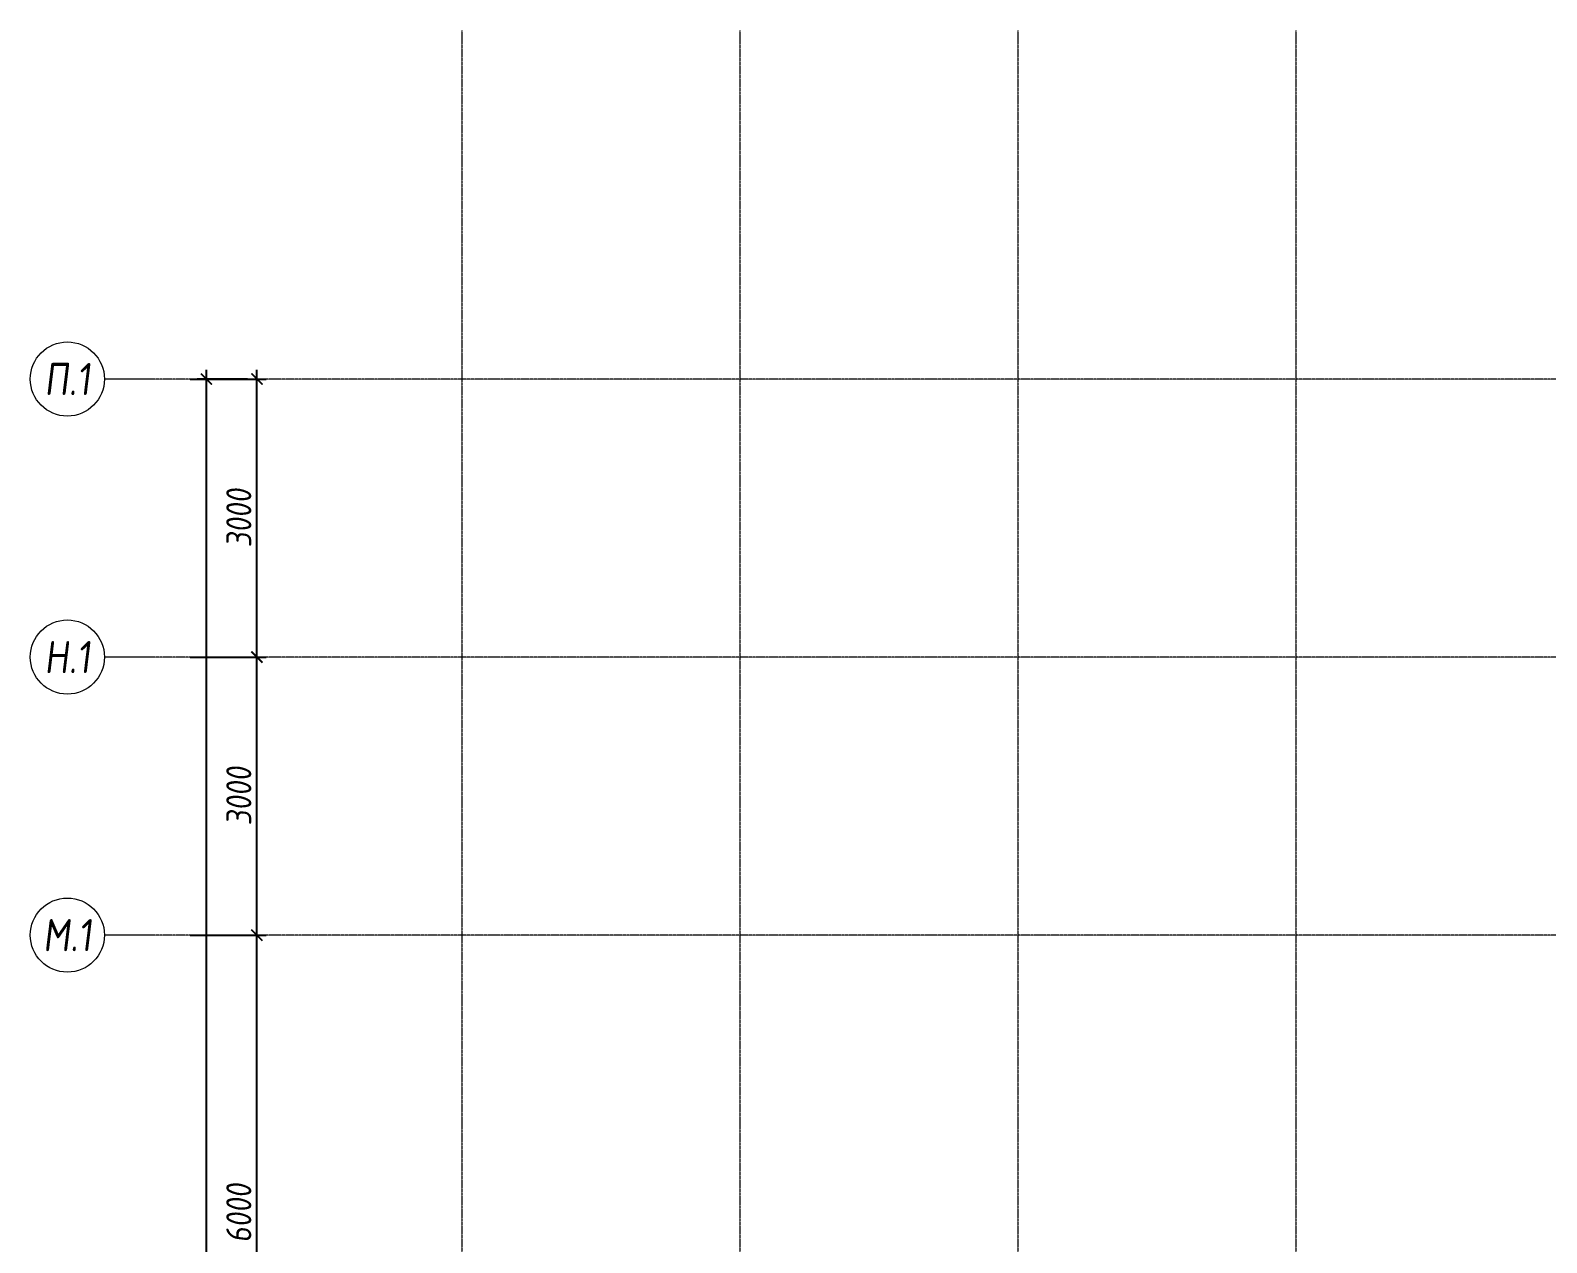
# Model space of a CAD drawing. Header units: millimetres. Extents: x -233751 to 529254, y -907864 to 285890.
# Drawn here: x 456467 to 472832, y -78718 to -65637 of the extents above; entities that cross this region are included whole.
import ezdxf
from ezdxf.enums import TextEntityAlignment as Align

# ---------------------------------------------------------------- set-up
doc = ezdxf.new("R2010")
doc.units = ezdxf.units.MM
doc.linetypes.add('осевая', pattern=[2, 1.25, -0.25, 0.25, -0.25])
doc.layers.get('0').update_dxf_attribs({"lineweight": 30})
doc.layers.get('Defpoints').update_dxf_attribs({"lineweight": 0})
doc.layers.add('КР_Оси', color=7, linetype='Continuous', lineweight=5)
doc.styles.add('ISOCPEUR', font='isocpeur.ttf', dxfattribs={"width": 0.85, "oblique": 7})
doc.dimstyles.new('R_100', dxfattribs={"dimtxt": 270, "dimasz": 120, "dimexe": 100, "dimexo": 100, "dimgap": 60, "dimtad": 1, "dimdec": 0, "dimrnd": 5, "dimzin": 0, "dimdsep": 46, "dimtxsty": 'ISOCPEUR', "dimblk": 'ARCHTICK', "dimcen": 0, "dimdle": 100, "dimclrd": 256, "dimclre": 256, "dimclrt": 256, "dimadec": 0, "dimazin": 0, "dimtfac": 2, "dimtdec": 0, "dimtmove": 0, "dimatfit": 3, "dimfxl": 1, "dimtvp": 3, "dimtfill": 1, "dimtolj": 1, "dimtzin": 0, "dimarcsym": 0})

# ---------------------------------------------------------------- blocks, each defined once
blk = doc.blocks.new('*U1981')
at = {"color": 0, "linetype": 'Continuous', "lineweight": -2}
blk.add_line((-71487, 0), (-71987, 0), dxfattribs=at)
at = {"color": 0, "linetype": 'ByBlock', "lineweight": -2, "ltscale": 10}
blk.add_line((0, 0), (-71487, 0), dxfattribs=at)
at = {"color": 0, "linetype": 'Continuous', "lineweight": -2}
blk.add_circle((-72387, 0), 400, dxfattribs=at)
at = {"color": 0, "linetype": 'Continuous', "lineweight": -2, "style": 'ISOCPEUR', "oblique": 7, "width": 0.856383}
blk.add_text('М.1', height=347.4, dxfattribs=at).set_placement((-72387, 0), align=Align.MIDDLE_CENTER)
blk = doc.blocks.new('*U1982')
at = {"color": 0, "linetype": 'Continuous', "lineweight": -2}
blk.add_line((-71487, 0), (-71987, 0), dxfattribs=at)
at = {"color": 0, "linetype": 'ByBlock', "lineweight": -2, "ltscale": 10}
blk.add_line((0, 0), (-71487, 0), dxfattribs=at)
at = {"color": 0, "linetype": 'Continuous', "lineweight": -2}
blk.add_circle((-72387, 0), 400, dxfattribs=at)
at = {"color": 0, "linetype": 'Continuous', "lineweight": -2, "style": 'ISOCPEUR', "oblique": 7, "width": 0.856383}
blk.add_text('Н.1', height=347.4, dxfattribs=at).set_placement((-72387, 0), align=Align.MIDDLE_CENTER)
blk = doc.blocks.new('*U1983')
at = {"color": 0, "linetype": 'Continuous', "lineweight": -2}
blk.add_line((-71487, 0), (-71987, 0), dxfattribs=at)
at = {"color": 0, "linetype": 'ByBlock', "lineweight": -2, "ltscale": 10}
blk.add_line((0, 0), (-71487, 0), dxfattribs=at)
at = {"color": 0, "linetype": 'Continuous', "lineweight": -2}
blk.add_circle((-72387, 0), 400, dxfattribs=at)
at = {"color": 0, "linetype": 'Continuous', "lineweight": -2, "style": 'ISOCPEUR', "oblique": 7, "width": 0.856383}
blk.add_text('П.1', height=347.4, dxfattribs=at).set_placement((-72387, 0), align=Align.MIDDLE_CENTER)
blk = doc.blocks.new('*U1984')
at = {"color": 0, "linetype": 'ByBlock', "lineweight": -2, "ltscale": 10}
blk.add_line((0, 0), (0, -53278), dxfattribs=at)
blk = doc.blocks.new('*U1985')
at = {"color": 0, "linetype": 'ByBlock', "lineweight": -2, "ltscale": 10}
blk.add_line((0, 0), (0, -53278), dxfattribs=at)
blk = doc.blocks.new('*U1986')
at = {"color": 0, "linetype": 'ByBlock', "lineweight": -2, "ltscale": 10}
blk.add_line((0, 0), (0, -53278), dxfattribs=at)
blk = doc.blocks.new('*U1987')
at = {"color": 0, "linetype": 'ByBlock', "lineweight": -2, "ltscale": 10}
blk.add_line((0, 0), (0, -53278), dxfattribs=at)
blk = doc.blocks.new('_ArchTick')
at = {"color": 0, "linetype": 'ByBlock', "const_width": 0.15}
blk.add_lwpolyline([(-0.5, -0.5), (0.5, 0.5)], dxfattribs=at)
blk = doc.blocks.new('*D340')
at = {"layer": 'Defpoints', "color": 0, "transparency": 16777216}
for p in [(458092, -75399), (458912, -75399), (458092, -81399)]:
    blk.add_point(p, dxfattribs=at)
at = {"layer": 'КР_Оси', "lineweight": -2, "transparency": 16777216}
for p, q in [((458192, -75399), (459012, -75399)), ((458912, -81499), (458912, -75299)), ((458192, -81399), (459012, -81399))]:
    blk.add_line(p, q, dxfattribs=at)
at = {"layer": 'КР_Оси', "lineweight": -2, "transparency": 16777216, "xscale": 120, "yscale": 120, "zscale": 120}
for p, rotation in [((458912, -75399), 90), ((458912, -81399), 270)]:
    blk.add_blockref('_ArchTick', p, dxfattribs=dict(at, rotation=rotation))
at = {"layer": 'КР_Оси', "transparency": 16777216, "insert": (458717, -78399), "char_height": 270, "attachment_point": 5, "rotation": 90, "style": 'ISOCPEUR', "bg_fill": 3, "box_fill_scale": 1.1, "bg_fill_color": 256, "bg_fill_true_color": 13158600, "bg_fill_transparency": 0}
blk.add_mtext('\\A1;6000', dxfattribs=at)
blk = doc.blocks.new('*D341')
at = {"layer": 'Defpoints', "color": 0, "transparency": 16777216}
for p in [(458092, -72399), (458912, -72399), (458092, -75399)]:
    blk.add_point(p, dxfattribs=at)
at = {"layer": 'КР_Оси', "lineweight": -2, "transparency": 16777216}
for p, q in [((458912, -75499), (458912, -72299)), ((458192, -72399), (459012, -72399)), ((458192, -75399), (459012, -75399))]:
    blk.add_line(p, q, dxfattribs=at)
at = {"layer": 'КР_Оси', "lineweight": -2, "transparency": 16777216, "xscale": 120, "yscale": 120, "zscale": 120}
for p, rotation in [((458912, -72399), 90), ((458912, -75399), 270)]:
    blk.add_blockref('_ArchTick', p, dxfattribs=dict(at, rotation=rotation))
at = {"layer": 'КР_Оси', "transparency": 16777216, "insert": (458717, -73899), "char_height": 270, "attachment_point": 5, "rotation": 90, "style": 'ISOCPEUR', "bg_fill": 3, "box_fill_scale": 1.1, "bg_fill_color": 256, "bg_fill_true_color": 13158600, "bg_fill_transparency": 0}
blk.add_mtext('\\A1;3000', dxfattribs=at)
blk = doc.blocks.new('*D342')
at = {"layer": 'Defpoints', "color": 0, "transparency": 16777216}
for p in [(458092, -69399), (458912, -69399), (458092, -72399)]:
    blk.add_point(p, dxfattribs=at)
at = {"layer": 'КР_Оси', "lineweight": -2, "transparency": 16777216}
for p, q in [((458912, -72499), (458912, -69299)), ((458192, -69399), (459012, -69399)), ((458192, -72399), (459012, -72399))]:
    blk.add_line(p, q, dxfattribs=at)
at = {"layer": 'КР_Оси', "lineweight": -2, "transparency": 16777216, "xscale": 120, "yscale": 120, "zscale": 120}
for p, rotation in [((458912, -69399), 90), ((458912, -72399), 270)]:
    blk.add_blockref('_ArchTick', p, dxfattribs=dict(at, rotation=rotation))
at = {"layer": 'КР_Оси', "transparency": 16777216, "insert": (458717, -70899), "char_height": 270, "attachment_point": 5, "rotation": 90, "style": 'ISOCPEUR', "bg_fill": 3, "box_fill_scale": 1.1, "bg_fill_color": 256, "bg_fill_true_color": 13158600, "bg_fill_transparency": 0}
blk.add_mtext('\\A1;3000', dxfattribs=at)
blk = doc.blocks.new('*D343')
at = {"layer": 'Defpoints', "color": 0, "transparency": 16777216}
for p in [(458368, -69399), (458912, -69399), (458162, -117314)]:
    blk.add_point(p, dxfattribs=at)
at = {"layer": 'КР_Оси', "lineweight": -2, "transparency": 16777216}
for p, q in [((458368, -117414), (458368, -69299)), ((458812, -69399), (458268, -69399)), ((458262, -117314), (458468, -117314))]:
    blk.add_line(p, q, dxfattribs=at)
at = {"layer": 'КР_Оси', "lineweight": -2, "transparency": 16777216, "xscale": 120, "yscale": 120, "zscale": 120}
for p, rotation in [((458368, -69399), 90), ((458368, -117314), 270)]:
    blk.add_blockref('_ArchTick', p, dxfattribs=dict(at, rotation=rotation))
at = {"layer": 'КР_Оси', "transparency": 16777216, "insert": (458173, -93357), "char_height": 270, "attachment_point": 5, "rotation": 90, "style": 'ISOCPEUR', "bg_fill": 3, "box_fill_scale": 1.1, "bg_fill_color": 256, "bg_fill_true_color": 13158600, "bg_fill_transparency": 0}
blk.add_mtext('\\A1;47915', dxfattribs=at)

msp = doc.modelspace()

# ---------------------------------------------------------------- block references
at = {"layer": 'КР_Оси', "linetype": 'осевая'}
for name, p in [('*U1984', (461125.4, -65636.9)), ('*U1985', (464125.4, -65636.9)), ('*U1986', (467125.4, -65636.9)), ('*U1987', (470125.4, -65636.9)), ('*U1983', (529253.8, -69399.3)), ('*U1982', (529253.8, -72399.3)), ('*U1981', (529253.8, -75399.3))]:
    msp.add_blockref(name, p, dxfattribs=at)

# ---------------------------------------------------------------- next in the draw order: dimensions: what is measured, and where the dimension line sits
at = {"layer": 'КР_Оси'}
dim = msp.add_linear_dim(base=(458911.5, -75399.3), p1=(458092.1, -81399.3), p2=(458092.1, -75399.3), angle=90, dimstyle='R_100', override={"dimpost": '\\X'}, dxfattribs=at)
dim.commit()
dim.dimension.update_dxf_attribs({"geometry": '*D340', "text_midpoint": (458716.5, -78399.3)})

# ---------------------------------------------------------------- next in the draw order: dimensions: what is measured, and where the dimension line sits
dim = msp.add_linear_dim(base=(458911.5, -72399.3), p1=(458092.1, -75399.3), p2=(458092.1, -72399.3), angle=90, dimstyle='R_100', override={"dimpost": '\\X'}, dxfattribs=at)
dim.commit()
dim.dimension.update_dxf_attribs({"geometry": '*D341', "text_midpoint": (458716.5, -73899.3)})

# ---------------------------------------------------------------- next in the draw order: dimensions: what is measured, and where the dimension line sits
dim = msp.add_linear_dim(base=(458911.5, -69399.3), p1=(458092.1, -72399.3), p2=(458092.1, -69399.3), angle=90, dimstyle='R_100', override={"dimpost": '\\X'}, dxfattribs=at)
dim.commit()
dim.dimension.update_dxf_attribs({"geometry": '*D342', "text_midpoint": (458716.5, -70899.3)})

# ---------------------------------------------------------------- next in the draw order: dimensions: what is measured, and where the dimension line sits
dim = msp.add_linear_dim(base=(458368.2, -69399.3), p1=(458161.5, -117314.3), p2=(458911.5, -69399.3), angle=90, dimstyle='R_100', override={"dimpost": '\\X'}, dxfattribs=at)
dim.commit()
dim.dimension.update_dxf_attribs({"geometry": '*D343', "text_midpoint": (458173.2, -93356.8)})

doc.saveas('drawing.dxf')
